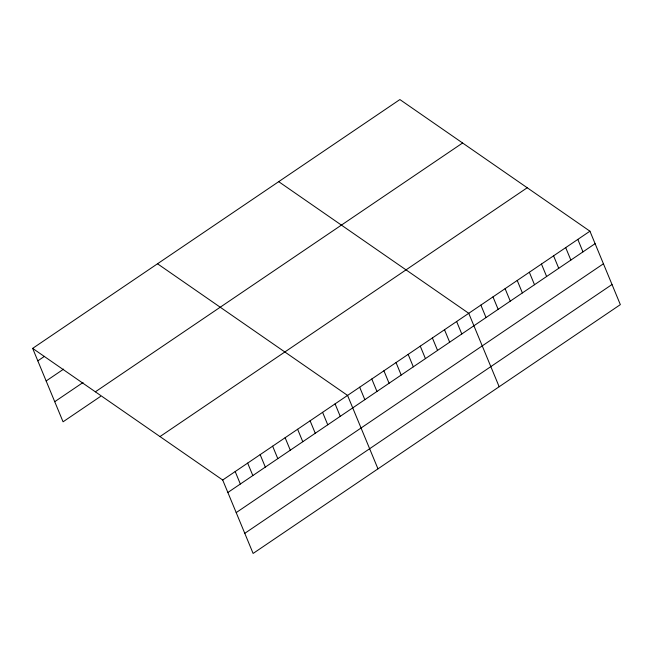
<?xml version="1.0" encoding="UTF-8"?>
<svg xmlns="http://www.w3.org/2000/svg" width="653" height="653" viewBox="0 0 653 653"><rect width="100%" height="100%" fill="white"/><g stroke="black" fill="none" stroke-linecap="round" stroke-linejoin="round"><path stroke-width="0.98" d="M32.65 348.376L399.889 99.558L589.937 231.195L620.35 304.625L253.111 553.442L222.697 480.02L32.65 348.376L63.063 421.805L100.521 396.428M37.817 360.848L44.477 356.334M46.151 380.96L63.627 369.116M54.73 401.693L83.037 382.511M95.362 391.816L462.602 142.999M159.985 436.579L527.216 187.754M222.697 480.02L589.937 231.195M227.864 492.484L595.095 243.659M236.198 512.605L603.429 263.779M244.777 533.33L612.016 284.504M278.7 181.665L468.748 313.309L499.161 386.731M157.512 263.779L347.559 395.416L377.973 468.846M577.815 239.406L582.982 251.87M565.694 247.618L570.861 260.082M553.581 255.829L558.739 268.293M541.459 264.041L546.626 276.505M529.338 272.252L534.505 284.716M517.225 280.464L522.384 292.928M505.104 288.675L510.271 301.139M492.982 296.886L498.149 309.351M480.869 305.098L486.028 317.562M456.627 321.513L461.793 333.985M444.505 329.724L449.672 342.196M432.392 337.936L437.551 350.408M420.271 346.147L425.438 358.619M408.149 354.359L413.316 366.831M396.036 362.57L401.195 375.042M383.915 370.782L389.082 383.254M371.794 378.993L376.961 391.465M359.681 387.205L364.839 399.677M335.071 403.881L340.237 416.345M322.59 412.337L327.749 424.801M310.102 420.793L315.26 433.265M297.613 429.258L302.78 441.722M285.124 437.714L290.291 450.186M272.644 446.179L277.803 458.643M260.155 454.635L265.322 467.107M247.667 463.099L252.833 475.564M235.186 471.556L240.345 484.028"/></g></svg>
